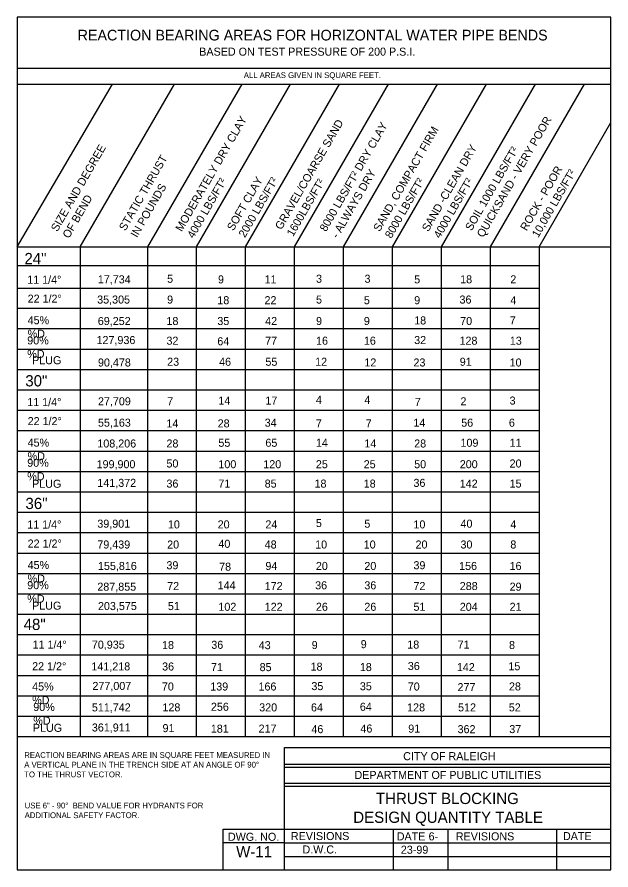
# Model space of a CAD drawing. Extents: x 1.9 to 9.3, y 1.2 to 11.8.
import ezdxf

# ---------------------------------------------------------------- set-up
doc = ezdxf.new("R2010")
doc.units = 0
for name, color, linetype in [('FRAME', 7, 'Continuous'), ('TABLE', 7, 'Continuous'), ('U', 7, 'Continuous')]:
    doc.layers.add(name, color=color, linetype=linetype)

msp = doc.modelspace()

# ---------------------------------------------------------------- linework, layer by layer
at = {"layer": 'TABLE'}
for points in [[(1.886, 11.148), (9.275, 11.148)], [(1.886, 10.948), (9.275, 10.948)], [(1.886, 8.922), (3.073, 10.948)], [(2.673, 8.922), (3.843, 10.948)], [(4.682, 10.948), (3.511, 8.922)], [(5.286, 10.948), (4.116, 8.922)], [(5.895, 10.948), (4.725, 8.922)], [(6.504, 10.948), (5.334, 8.922)], [(7.114, 10.948), (5.943, 8.922)], [(7.723, 10.948), (6.553, 8.922)], [(8.332, 10.948), (7.162, 8.922)], [(8.941, 10.948), (7.771, 8.922)], [(8.38, 8.922), (9.275, 10.471)], [(1.886, 8.922), (9.275, 8.922)], [(2.673, 8.922), (2.673, 2.829)], [(3.511, 8.922), (3.511, 2.829)], [(4.116, 8.922), (4.116, 2.829)], [(4.725, 8.922), (4.725, 2.829)], [(5.334, 8.922), (5.334, 2.829)], [(5.943, 8.922), (5.943, 2.829)], [(6.553, 8.922), (6.553, 2.829)], [(7.162, 8.922), (7.162, 2.829)], [(7.771, 8.922), (7.771, 2.829)], [(8.38, 8.922), (8.38, 2.829)], [(1.886, 8.69), (8.38, 8.69)], [(1.886, 8.41), (8.38, 8.41)], [(1.886, 8.16), (8.38, 8.16)], [(1.886, 7.906), (8.38, 7.906)], [(1.886, 7.652), (8.38, 7.652)], [(1.886, 7.399), (8.38, 7.399)], [(1.886, 7.145), (8.38, 7.145)], [(1.886, 6.891), (8.38, 6.891)], [(1.886, 6.637), (8.38, 6.637)], [(1.886, 6.383), (8.38, 6.383)], [(1.886, 6.129), (8.38, 6.129)], [(1.886, 5.875), (8.38, 5.875)], [(1.886, 5.622), (8.38, 5.622)], [(1.886, 5.368), (8.38, 5.368)], [(1.886, 5.114), (8.38, 5.114)], [(1.886, 4.86), (8.38, 4.86)], [(1.886, 4.606), (8.38, 4.606)], [(1.886, 4.352), (8.38, 4.352)], [(1.886, 4.098), (8.38, 4.098)], [(1.886, 3.845), (8.38, 3.845)], [(1.886, 3.591), (8.38, 3.591)], [(1.886, 3.337), (8.38, 3.337)], [(1.886, 3.083), (8.38, 3.083)], [(1.886, 2.829), (8.38, 2.829)], [(8.38, 2.829), (9.275, 2.829)]]:
    msp.add_lwpolyline(points, dxfattribs=at)
at = {"layer": 'U'}
for points in [[(1.886, 11.783), (1.886, 1.17), (9.275, 1.17), (9.275, 11.783), (1.886, 11.783)], [(5.213, 1.17), (5.213, 2.693), (9.275, 2.693)], [(9.266, 2.484), (5.213, 2.484)], [(5.213, 2.449), (9.275, 2.449)], [(9.261, 2.245), (5.213, 2.245)], [(5.213, 2.211), (9.275, 2.211)], [(4.451, 1.17), (4.451, 1.678), (9.275, 1.678)], [(6.567, 1.678), (6.567, 1.17)], [(7.244, 1.678), (7.244, 1.17)], [(8.598, 1.678), (8.598, 1.17)], [(5.213, 1.509), (4.451, 1.509)], [(5.213, 1.509), (9.275, 1.509)], [(5.213, 1.339), (9.275, 1.339)]]:
    msp.add_lwpolyline(points, dxfattribs=at)

# ---------------------------------------------------------------- texts
at = {"layer": 'FRAME'}
for s, height, p in [('48"', 0.1399, (1.968, 4.156)), ('70,935', 0.0999, (2.817, 3.924)), ('18', 0.0999, (3.69, 3.919)), ('36', 0.0999, (4.303, 3.922)), ('43', 0.0999, (4.893, 3.917)), ('9', 0.0999, (5.552, 3.919)), ('9', 0.0999, (6.162, 3.93)), ('18', 0.0999, (6.741, 3.925)), ('71', 0.0999, (7.367, 3.924)), ('8', 0.0999, (8.007, 3.919)), ('141,218', 0.0999, (2.811, 3.653)), ('36', 0.0999, (3.691, 3.652)), ('71', 0.0999, (4.299, 3.644)), ('85', 0.0999, (4.904, 3.644)), ('18', 0.0999, (5.538, 3.65)), ('18', 0.0999, (6.151, 3.645)), ('36', 0.0999, (6.748, 3.658)), ('142', 0.0999, (7.358, 3.644)), ('15', 0.0999, (7.999, 3.655)), ('277,007', 0.0999, (2.824, 3.41)), ('70', 0.0999, (3.688, 3.403)), ('139', 0.0999, (4.29, 3.403)), ('166', 0.0999, (4.89, 3.403)), ('35', 0.0999, (5.548, 3.408)), ('35', 0.0999, (6.151, 3.406)), ('70', 0.0999, (6.747, 3.403)), ('28', 0.0999, (8.006, 3.404)), ('277', 0.0999, (7.366, 3.395)), ('511,742', 0.0999, (2.817, 3.143)), ('128', 0.0999, (3.695, 3.144)), ('256', 0.0999, (4.298, 3.151)), ('320', 0.0999, (4.899, 3.143)), ('64', 0.0999, (5.543, 3.143)), ('64', 0.0999, (6.151, 3.151)), ('128', 0.0999, (6.739, 3.143)), ('512', 0.0999, (7.373, 3.143)), ('52', 0.0999, (8.004, 3.143)), ('361,911', 0.0999, (2.817, 2.893)), ('91', 0.0999, (3.696, 2.885)), ('181', 0.0999, (4.297, 2.878)), ('217', 0.0999, (4.891, 2.879)), ('46', 0.0999, (5.548, 2.872)), ('46', 0.0999, (6.158, 2.88)), ('91', 0.0999, (6.753, 2.879)), ('362', 0.0999, (7.367, 2.872)), ('37', 0.0999, (8.01, 2.873))]:
    msp.add_text(s, height=height, dxfattribs=at).set_placement(p)
at = {"layer": 'TABLE'}
for s, height, p in [('REACTION BEARING AREAS FOR HORIZONTAL WATER PIPE BENDS', 0.13293, (2.64, 11.492)), ('BASED ON TEST PRESSURE OF 200 P.S.I.', 0.0999, (4.153, 11.303)), ('ALL AREAS GIVEN IN SQUARE FEET.', 0.07196, (4.707, 11.024)), ('11 1/4%%D', 0.0999, (2.013, 8.465)), ('22 1/2%%D', 0.0999, (2.018, 8.229)), ('45%', 0.0999, (2.018, 7.961)), ('%D', 0.0999, (2.018, 7.793)), ('90%', 0.0999, (2.013, 7.71)), ('%D', 0.0999, (2.013, 7.541)), ('PLUG', 0.0999, (2.073, 7.463)), ('11 1/4%%D', 0.0999, (2.013, 6.942)), ('22 1/2%%D', 0.0999, (2.018, 6.705)), ('45%', 0.0999, (2.018, 6.438)), ('%D', 0.0999, (2.018, 6.269)), ('90%', 0.0999, (2.013, 6.187)), ('%D', 0.0999, (2.013, 6.018)), ('PLUG', 0.0999, (2.073, 5.926)), ('11 1/4%%D', 0.0999, (2.013, 5.419)), ('22 1/2%%D', 0.0999, (2.018, 5.182)), ('45%', 0.0999, (2.018, 4.915)), ('%D', 0.0999, (2.018, 4.746)), ('90%', 0.0999, (2.013, 4.664)), ('%D', 0.0999, (2.013, 4.495)), ('PLUG', 0.0999, (2.073, 4.409)), ('11 1/4%%D', 0.0999, (2.079, 3.924)), ('22 1/2%%D', 0.0999, (2.074, 3.655)), ('45%', 0.0999, (2.074, 3.403)), ('%D', 0.0999, (2.074, 3.234)), ('90%', 0.0999, (2.088, 3.148)), ('%D', 0.0999, (2.088, 2.979)), ('PLUG', 0.0999, (2.083, 2.889)), ('REACTION BEARING AREAS ARE IN SQUARE FEET MEASURED IN ', 0.07196, (1.976, 2.564)), ('A VERTICAL PLANE IN THE TRENCH SIDE AT AN ANGLE OF 90%%D  ', 0.07196, (1.976, 2.444)), ('TO THE THRUST VECTOR.', 0.07196, (1.976, 2.323)), ('USE 6" - 90%%D  BEND VALUE FOR HYDRANTS FOR  ', 0.07196, (1.981, 1.936)), ('ADDITIONAL SAFETY FACTOR.', 0.07196, (1.981, 1.815))]:
    msp.add_text(s, height=height, dxfattribs=at).set_placement(p)
for s, height, p in [('MODERATELY DRY CLAY ', 0.09995, (3.936, 9.105)), ('QUICKSAND - VERY POOR', 0.09995, (7.686, 9.031)), ('GRAVEL/COARSE SAND ', 0.09995, (5.175, 9.128)), ('8000 LBS/FT² DRY CLAY ', 0.09995, (5.731, 9.105)), ('SAND, COMPACT FIRM ', 0.09995, (6.397, 9.105)), ('SIZE AND DEGREE ', 0.09995, (2.387, 9.105)), ('SAND -CLEAN DRY ', 0.09995, (7.003, 9.105)), ('SOIL 1000 LBS/FT² ', 0.09995, (7.541, 9.115)), ('STATIC THRUST ', 0.09995, (3.234, 9.115)), ('- ALWAYS DRY', 0.09995, (5.876, 9.021)), ('ROCK - POOR ', 0.09995, (8.226, 9.115)), ('10,000 LBS/FT²', 0.09995, (8.371, 9.031)), ('4000 LBS/FT²', 0.09995, (4.082, 9.021)), ('SOFT CLAY ', 0.0999, (4.577, 9.115)), ('2000 LBS/FT²', 0.09995, (4.722, 9.031)), ('1600LBS/FT²', 0.09995, (5.321, 9.044)), ('8000 LBS/FT²', 0.09995, (6.542, 9.021)), ('4000 LBS/FT²', 0.09995, (7.148, 9.021)), ('IN POUNDS', 0.0999, (3.379, 9.031)), ('OF BEND', 0.0999, (2.532, 9.021))]:
    msp.add_text(s, height=height, rotation=60, dxfattribs=at).set_placement(p)
at = {"layer": 'U'}
for s, height, p in [('24"', 0.1399, (1.978, 8.708)), ('17,734', 0.0999, (2.891, 8.47)), ('5', 0.0999, (3.753, 8.477)), ('9', 0.0999, (4.386, 8.469)), ('11', 0.0999, (4.965, 8.469)), ('3', 0.0999, (5.606, 8.477)), ('3', 0.0999, (6.209, 8.477)), ('5', 0.0999, (6.827, 8.469)), ('18', 0.0999, (7.399, 8.47)), ('2', 0.0999, (8.023, 8.47)), ('35,305', 0.0999, (2.883, 8.218)), ('9', 0.0999, (3.753, 8.218)), ('18', 0.0999, (4.378, 8.21)), ('22', 0.0999, (4.965, 8.21)), ('5', 0.0999, (5.606, 8.218)), ('5', 0.0999, (6.201, 8.21)), ('9', 0.0999, (6.827, 8.21)), ('36', 0.0999, (7.391, 8.218)), ('4', 0.0999, (8.023, 8.21)), ('69,252', 0.0999, (2.891, 7.951)), ('18', 0.0999, (3.745, 7.951)), ('35', 0.0999, (4.378, 7.951)), ('42', 0.0999, (4.973, 7.951)), ('9', 0.0999, (5.606, 7.951)), ('9', 0.0999, (6.201, 7.951)), ('18', 0.0999, (6.827, 7.958)), ('70', 0.0999, (7.399, 7.951)), ('7', 0.0999, (8.016, 7.959)), ('127,936', 0.0999, (2.875, 7.714)), ('32', 0.0999, (3.745, 7.706)), ('64', 0.0999, (4.378, 7.699)), ('77', 0.0999, (4.973, 7.705)), ('16', 0.0999, (5.606, 7.706)), ('16', 0.0999, (6.201, 7.706)), ('32', 0.0999, (6.827, 7.714)), ('128', 0.0999, (7.391, 7.706)), ('13', 0.0999, (8.017, 7.706)), ('90,478', 0.0999, (2.893, 7.435)), ('23', 0.0999, (3.754, 7.444)), ('46', 0.0999, (4.4, 7.444)), ('55', 0.0999, (4.976, 7.444)), ('12', 0.0999, (5.595, 7.444)), ('12', 0.0999, (6.207, 7.435)), ('23', 0.0999, (6.818, 7.435)), ('91', 0.0999, (7.394, 7.444)), ('10', 0.0999, (8.014, 7.435)), ('30"', 0.1399, (1.989, 7.187)), ('27,709', 0.0999, (2.893, 6.952)), ('7', 0.0999, (3.754, 6.952)), ('14', 0.0999, (4.391, 6.961)), ('17', 0.0999, (4.976, 6.961)), ('4', 0.0999, (5.604, 6.97)), ('4', 0.0999, (6.207, 6.97)), ('7', 0.0999, (6.835, 6.944)), ('2', 0.0999, (7.403, 6.952)), ('3', 0.0999, (8.014, 6.961)), ('55,163', 0.0999, (2.893, 6.686)), ('14', 0.0999, (3.745, 6.677)), ('28', 0.0999, (4.382, 6.677)), ('34', 0.0999, (4.967, 6.686)), ('7', 0.0999, (5.604, 6.677)), ('7', 0.0999, (6.224, 6.677)), ('14', 0.0999, (6.818, 6.686)), ('56', 0.0999, (7.412, 6.686)), ('6', 0.0999, (8.005, 6.686)), ('108,206', 0.0999, (2.885, 6.427)), ('28', 0.0999, (3.745, 6.427)), ('55', 0.0999, (4.391, 6.436)), ('65', 0.0999, (4.976, 6.436)), ('14', 0.0999, (5.604, 6.436)), ('14', 0.0999, (6.207, 6.427)), ('28', 0.0999, (6.827, 6.427)), ('109', 0.0999, (7.403, 6.436)), ('11', 0.0999, (8.014, 6.436)), ('199,900', 0.0999, (2.876, 6.169)), ('50', 0.0999, (3.745, 6.178)), ('100', 0.0999, (4.391, 6.169)), ('120', 0.0999, (4.95, 6.169)), ('25', 0.0999, (5.604, 6.169)), ('25', 0.0999, (6.199, 6.169)), ('50', 0.0999, (6.827, 6.169)), ('200', 0.0999, (7.394, 6.169)), ('20', 0.0999, (8.014, 6.178)), ('141,372', 0.0999, (2.885, 5.937)), ('36', 0.0999, (3.745, 5.928)), ('71', 0.0999, (4.391, 5.928)), ('85', 0.0999, (4.967, 5.928)), ('18', 0.0999, (5.587, 5.928)), ('18', 0.0999, (6.199, 5.928)), ('36', 0.0999, (6.818, 5.937)), ('142', 0.0999, (7.394, 5.928)), ('15', 0.0999, (8.014, 5.928)), ('36"', 0.1399, (1.991, 5.661)), ('39,901', 0.0999, (2.885, 5.429)), ('10', 0.0999, (3.763, 5.42)), ('20', 0.0999, (4.382, 5.42)), ('24', 0.0999, (4.976, 5.42)), ('5', 0.0999, (5.604, 5.437)), ('5', 0.0999, (6.207, 5.429)), ('10', 0.0999, (6.818, 5.42)), ('40', 0.0999, (7.403, 5.429)), ('4', 0.0999, (8.023, 5.42)), ('79,439', 0.0999, (2.885, 5.17)), ('20', 0.0999, (3.754, 5.17)), ('40', 0.0999, (4.391, 5.179)), ('48', 0.0999, (4.967, 5.17)), ('10', 0.0999, (5.595, 5.17)), ('10', 0.0999, (6.199, 5.17)), ('20', 0.0999, (6.844, 5.17)), ('30', 0.0999, (7.403, 5.17)), ('8', 0.0999, (8.023, 5.17)), ('155,816', 0.0999, (2.893, 4.903)), ('39', 0.0999, (3.745, 4.912)), ('78', 0.0999, (4.4, 4.894)), ('94', 0.0999, (4.976, 4.903)), ('20', 0.0999, (5.604, 4.903)), ('20', 0.0999, (6.207, 4.903)), ('39', 0.0999, (6.818, 4.912)), ('156', 0.0999, (7.386, 4.903)), ('16', 0.0999, (8.014, 4.903)), ('287,855', 0.0999, (2.885, 4.645)), ('72', 0.0999, (3.754, 4.653)), ('144', 0.0999, (4.382, 4.662)), ('172', 0.0999, (4.967, 4.653)), ('36', 0.0999, (5.595, 4.662)), ('36', 0.0999, (6.207, 4.662)), ('72', 0.0999, (6.818, 4.653)), ('288', 0.0999, (7.394, 4.653)), ('29', 0.0999, (8.014, 4.645)), ('203,575', 0.0999, (2.893, 4.404)), ('51', 0.0999, (3.763, 4.404)), ('102', 0.0999, (4.391, 4.395)), ('122', 0.0999, (4.967, 4.395)), ('26', 0.0999, (5.604, 4.395)), ('26', 0.0999, (6.207, 4.395)), ('51', 0.0999, (6.818, 4.395)), ('204', 0.0999, (7.394, 4.395)), ('21', 0.0999, (8.014, 4.395)), ('CITY OF RALEIGH', 0.09995, (6.69, 2.536)), ('DEPARTMENT OF PUBLIC UTILITIES', 0.09995, (6.084, 2.302)), ('THRUST BLOCKING', 0.13992, (6.351, 1.99)), ('DESIGN QUANTITY TABLE', 0.13992, (6.069, 1.756)), ('DWG. NO. ', 0.0999, (4.51, 1.533)), ('REVISIONS ', 0.0999, (5.293, 1.542)), ('DATE ', 0.0999, (6.61, 1.538)), ('6-', 0.0999, (7.006, 1.538)), ('REVISIONS', 0.0999, (7.345, 1.538)), ('DATE', 0.0999, (8.678, 1.542)), ('W-11', 0.1399, (4.612, 1.327)), ('D.W.C.', 0.0999, (5.437, 1.375)), ('23-99', 0.0999, (6.661, 1.372))]:
    msp.add_text(s, height=height, dxfattribs=at).set_placement(p)

doc.saveas('drawing.dxf')
